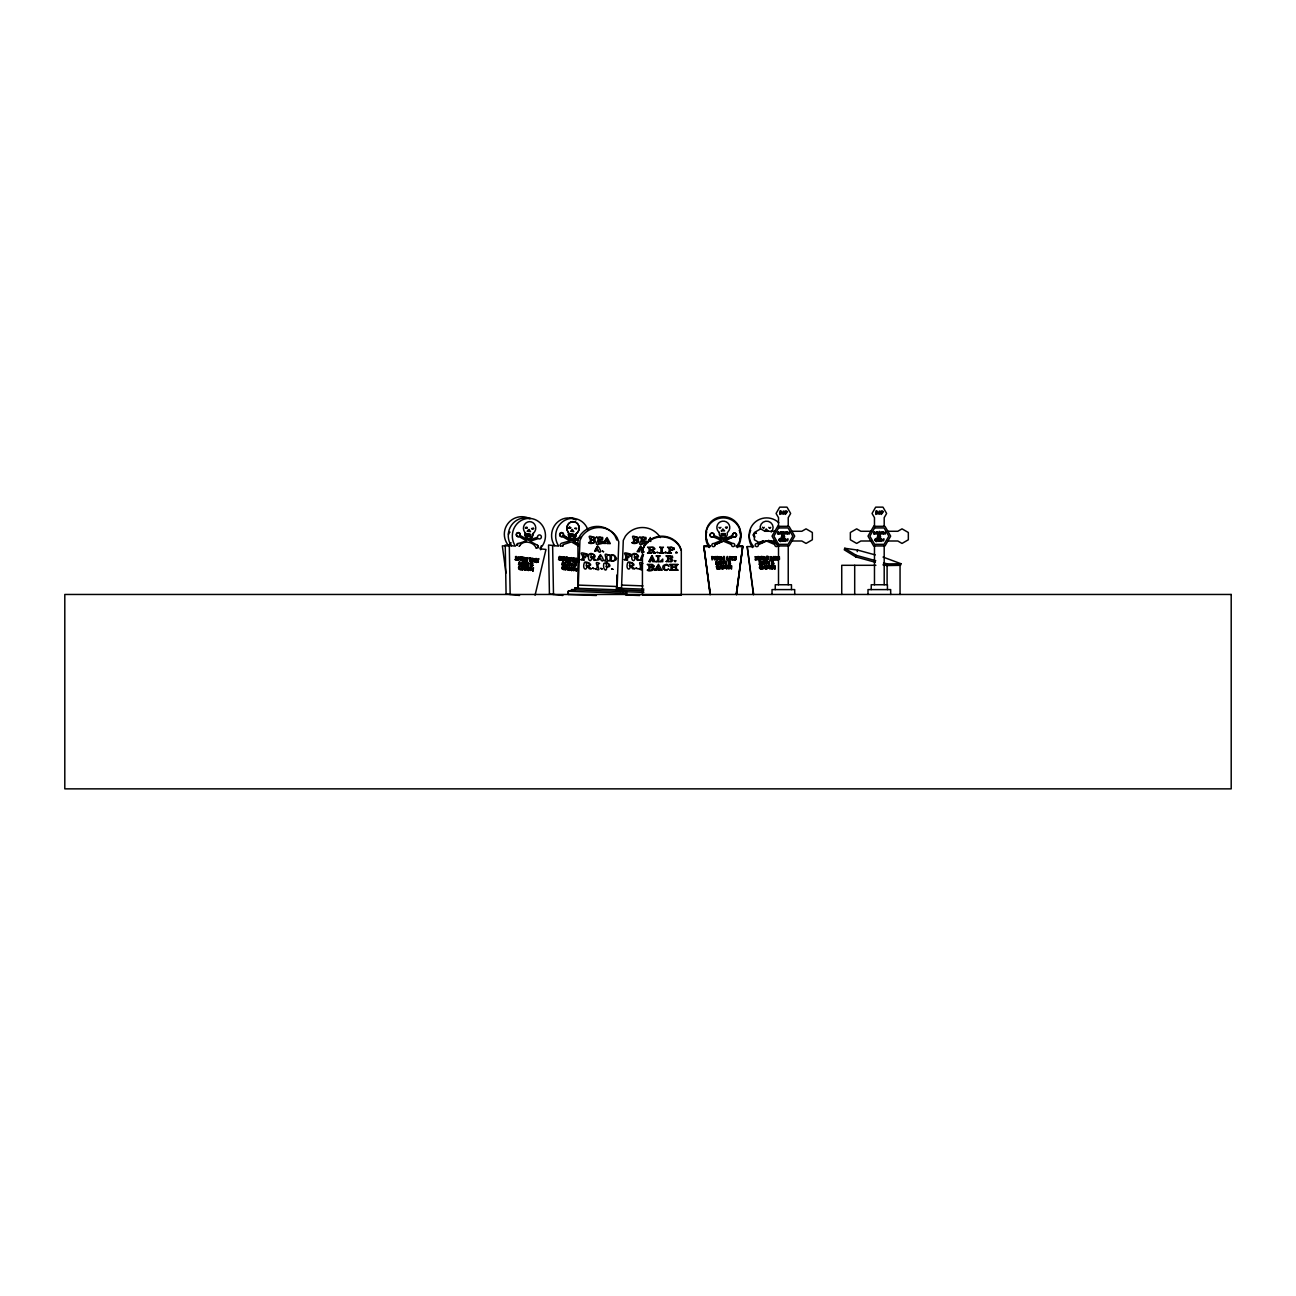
<?xml version="1.0" encoding="UTF-8"?>
<svg xmlns="http://www.w3.org/2000/svg" width="1296" height="1296" viewBox="0 0 1296 1296"><rect width="100%" height="100%" fill="white"/><g stroke="black" fill="none" stroke-linecap="round" stroke-linejoin="round"><path stroke-width="1.5" d="M524.896 563.242L523.066 565.04M568.231 563.242L568.004 564.311M714.582 559.24L714.55 556.762M719.539 558.171C719.734 562.853 719.685 557.005 721.305 556.81M728.595 562.804L728.077 564.424L730.215 564.23M730.296 558.009C732.062 555.79 728.109 557.021 730.118 556.632M757.917 559.24L757.885 556.762M762.874 558.171L763.117 559.872M771.93 562.804L771.428 564.327M773.631 558.009C774.441 553.975 771.152 558.949 773.307 559.872M715.117 557.329C716.137 559.58 714.258 560.876 714.582 559.175M729.875 561.703L729.113 561.265L729.097 563.08M758.452 557.329C759.488 559.597 757.561 560.909 757.917 559.175M727.072 558.139L727.315 559.872M770.407 558.139L769.873 559.888L771.979 560.423M712.152 558.333C711.342 562.658 714.047 557.264 712.703 556.762M755.487 558.333L755.762 559.872M764.64 556.81L763.328 556.616L763.911 559.888L762.356 559.726M780.37 512.455C782.703 508.534 779.042 518.384 779.852 512.568C779.56 506.509 785.327 517.736 780.37 512.746M876.339 512.455C878.672 508.534 875.027 518.384 875.837 512.568C875.545 506.509 881.296 517.736 876.339 512.746M716.72 562.691C718.486 560.569 714.663 560.52 716.202 562.48M718.357 565.834L719.215 566.757L719.086 565.801A4.277 4.212 0 0 0 717.709 565.639L716.429 566.303M728.806 559.159C727.121 560.536 727.396 553.003 727.072 558.203M760.055 562.691L760.655 561.136L759.812 561.152M761.206 565.85L762.55 566.757L762.421 565.801A4.277 4.212 0 0 0 761.044 565.704L759.861 567.162M772.141 559.159L770.942 559.726L770.942 556.762M573.739 570.58L574.096 567.535L573.059 567.599M537.759 560.714L537.062 559.273L538.569 559.467M728.692 567.34L728.725 565.85L731.495 569.155L731.624 566.109M772.027 567.34L771.557 565.785L770.569 567.535M782.752 539.833C785.23 537.532 780.435 539.249 782.476 541.274C784.339 541.858 783.448 539.298 782.752 540.011M785.003 539.833C787.255 538.067 783.481 538.342 784.21 541.21C786.98 542.117 785.57 539.282 785.003 540.011M878.72 539.833C881.215 537.532 876.42 539.249 878.445 541.274C880.34 541.841 879.417 539.298 878.72 540.011M880.988 539.833C883.224 538.067 879.449 538.342 880.195 541.21C882.965 542.117 881.555 539.282 880.988 540.011M538.488 561.071L536.576 562.448M718.195 557.021L717.158 556.762L718.016 558.592M724.577 557.021L723.541 556.762L724.399 558.657M733.39 557.021L732.353 556.762L732.904 558.025M760.46 558.122C763.587 559.078 758.452 557.377 761.53 557.021M767.734 558.592L766.876 556.762L767.912 557.021M775.656 558.122C778.815 558.835 773.599 557.523 776.725 557.021M726.052 563.485L726.116 561.8M769.387 563.485L769.451 561.8M532.202 565.477L531.247 565.396M574.889 564.489L575.618 565.704L574.582 565.396M759.974 567.664L761.497 568.847L762.34 567.47M596.371 595.496L568.231 594.459L568.345 591.219L626.632 593.357M571.585 591.332L571.649 589.712L623.457 591.624L623.392 593.244M574.889 589.842L574.938 588.222L643.837 590.782M578.178 588.335L579.944 540.432L582.017 536.252A21.06 21.06 0 0 1 617.026 537.548L618.791 541.858L617.042 589.761M618.224 589.842L618.273 588.222L643.901 589.162M620.217 591.494L620.282 589.874M621.513 588.335L623.279 540.432L625.352 536.252A21.06 21.06 0 0 1 660.361 537.548M634.408 542.781L634.603 537.176L637.114 537.565L636.984 539.509L634.522 539.768M717.547 568.895A4.18 4.115 0 0 0 718.729 568.895C717.644 566.336 720.949 567.616 718.729 568.96A4.18 4.115 0 0 1 717.547 568.976L716.899 568.717M726.052 563.42C726.602 567.356 722.617 558.608 723.427 562.918M766.762 562.918C765.92 558.592 769.905 567.356 769.387 563.42M772.286 568.328L772.222 566.093L774.83 569.155L774.959 566.109M521.235 563.404L521.672 564.57A1.62 1.539 -83.8 0 0 522.272 565.056L522.612 565.169M521.365 563.728L521.365 563.42A1.62 1.539 -83.8 0 1 521.737 562.48L523.778 562.221M728.692 567.275C727.25 569.219 730.102 569.479 728.951 568.264M772.027 567.275L772.157 568.928M776.596 559.661L774.603 559.888L775.105 556.762M715.117 557.393L715.635 556.616L714.096 556.778M728.644 560.423L726.781 559.694M758.452 557.393L758.97 556.616L757.431 556.778M664.362 566.465L664.573 569.236L666.193 570.434C670.21 567.956 669.076 569.349 665.512 570.127M518.659 558.122C519.826 555.709 517.282 556.6 518.027 559.354M518.141 559.37C517.023 560.65 519.518 560.293 518.789 558.139M562.124 558.139L562.415 560.115L561.557 560.002M538.439 559.451L538.877 558.625L538.034 558.997M563.355 569.317C565.623 569.56 562.772 567.097 565.429 568.247M523.195 566.644L524.07 568.264L523.892 566.644M561.929 568.571L563.209 569.479A4.18 3.969 -83.8 0 0 564.197 569.576C567.502 569.657 564.748 570.337 566.336 568.118L567.405 568.264L567.227 566.644M528.347 563.047L528.169 564.991A31.234 29.63 -83.8 0 1 526.905 563.031M533.029 568.183L532.85 570.143M533.353 568.798L532.899 571.099L533.353 567.664M525.949 563.954L526.484 565.461M530.712 569.997C530.566 562.221 527.423 575.975 527.877 567.178M569.349 564.862L569.414 562.658L569.219 565.331M532.462 561.557L533.401 561.67L532.867 560.909M520.004 564.667C520.101 562.82 519.485 559.402 519.323 562.788M530.323 558.074L531.263 558.171L530.744 561.2M563.339 564.667C563.08 560.569 562.772 560.682 561.946 564.7M562.982 564.635L563.177 561.719M516.748 559.775L516.326 558.252L518.157 558.187M560.083 559.775L559.629 558.414L561.492 558.187M559.759 558.43L559.532 559.645M532.575 563.047L531.506 562.95L531.23 565.834M574.695 565.412L574.841 562.95L575.91 563.047M520.295 557.134C519.372 559.516 522.693 562.901 520.717 557.167L520.101 556.972M526.079 559.062L526.63 557.685M526.241 557.636L525.868 560.698L524.896 560.763M530.21 565.866L530.534 562.837L531.911 562.853M534.389 559.969L534.632 558.689L534.389 561.055M563.517 558.414L563.63 557.134M569.965 557.685L569.284 560.147M569.074 557.669C571.86 562.901 564.635 558.155 568.361 560.779M577.514 558.576L577.028 561.703L578.551 561.865M671.62 560.439L670.615 558.77M520.409 560.115L520.717 557.167L521.867 557.847M565.072 558.317L563.744 560.115L563.436 556.972M569.754 560.763L570.013 559.273L570.71 561.33M578.81 561.719L578.923 558.835M578.194 561.686L578.324 560.261M726.116 561.865C726.408 560.05 724.901 561.686 725.857 563.695A31.234 30.764 0 0 1 724.318 561.913L723.751 561.136C720.932 561.022 724.513 567.616 723.427 562.853M769.451 561.865C769.743 560.05 768.236 561.686 769.192 563.695A31.234 30.764 0 0 1 767.653 561.913L767.086 561.2C764.3 560.925 767.929 567.616 766.762 562.853M529.934 559.305L529.578 557.977L530.453 558.09M529.578 557.977L529.724 561.119L530.032 559.597M531.814 561.411L532.591 558.479M573.399 559.321L572.913 558.074M575.748 561.411L575.489 558.365L576.428 558.382M523.6 560.617C521.478 559.58 525.949 555.709 524.491 558.787M523.438 558.787L523.147 560.39M566.935 560.617L566.806 557.458L567.502 558.706M566.725 559.192L566.482 560.39M526.208 562.675L525.269 565.315M530.777 569.106L530.89 567.81M536.171 561.233L535.086 561.848M573.901 570.467L574.096 567.794L573.853 570.596M716.526 567.162L717.32 565.882M720.317 558.252L720.9 556.956M763.652 558.187L764.235 556.956M734.816 556.713L734.702 558.041M778.151 556.713L778.037 558.041M528.169 564.991L528.298 563.728M572.184 562.691L571.633 565.007L571.633 563.728M576.752 568.328L576.234 571.099L576.688 568.798M718.065 559.661C716.899 562.059 715.424 554.461 718.146 556.891M722.277 562.577L721.937 563.711M724.594 559.84C720.317 560.763 724.513 554.542 724.124 556.794M731.284 556.778L733.39 556.94M759.829 556.697L761.53 556.94M765.612 562.577L765.272 563.711M767.912 557.264C765.288 553.1 767.524 563.209 763.393 558.414M774.619 556.778L776.725 556.94M561.994 559.321L562.091 558.463M522.904 557.96L522.126 560.455L522.985 560.52M566.239 557.96L565.461 560.455L566.174 559.726M561.573 557.361L560.974 559.872M561.638 557.993L561.168 556.81M735.01 557.523L736.225 558.754L735.561 559.872M530.437 560.569L530.404 559.58M533.207 558.965L532.818 561.443M576.299 558.365L576.607 561.654M576.315 560.925L576.412 560.002M729.356 562.594L729.745 561.427M773.809 563.096L772.432 562.691L773.08 561.427M730.588 563.922L730.215 562.804M773.923 563.922L773.048 562.626M517.347 558.122L516.278 556.551M516.472 558.009L516.65 556.745M519.194 562.772L518.481 564.683L519.356 564.764M520.052 558.398L519.939 559.483M520.02 569.317L522.094 568.247M521.608 568.863L523.017 569.803L520.862 569.576A4.18 3.969 -83.8 0 1 519.745 569.462L519.437 569.365M522.839 558.56L522.742 560.358M527.035 535.912L527.213 534.308M526.905 535.896L527.083 534.292M527.585 535.977L527.764 534.357M527.747 536.188L527.974 534.179M528.379 536.058L528.007 534.389M528.687 536.301L528.898 534.276M528.898 536.107L529.076 534.503M529.319 536.155L528.946 534.487M529.627 534.568L528.768 536.107M529.61 536.398L529.837 534.389M528.071 557.572L527.553 558.009M527.78 558.463C524.54 557.086 529.416 562.804 526.775 560.941M530.42 534.649L529.708 536.204M531.425 564.716L531.619 562.966M532.494 559.629L532.413 561.411M535.588 558.835L534.859 561.686L535.734 561.686M559.208 557.831C559.613 562.351 558.284 555.255 559.726 556.567M562.529 562.772L562.448 564.586M563.387 558.398C562.124 561.784 567.486 559.597 563.744 560.115M564.57 558.527L564.602 557.28M566.271 558.851L565.947 557.329M570.969 534.341L570.24 535.896M571.082 536.188L571.309 534.179M571.471 534.406L571.844 536.074M571.714 536.058L572.022 534.454M572.022 536.301L572.233 534.276M569.997 559.37L570.888 558.009M572.654 536.155L572.962 534.568M572.945 536.398L573.172 534.389M573.334 534.6L573.156 536.22L573.885 534.665M571.034 558.122L570.483 557.734M573.577 536.269L573.755 534.649M572.719 561.136L573.496 558.203M735.496 558.56L735.82 559.451M653.411 549.099L653.346 548.062M561.573 558.625L561.411 559.84M574.306 564.457L573.642 565.963M577.595 561.038L577.967 558.689M561.994 558.122L562.723 556.972L561.168 556.697M574.825 564.068L574.954 562.966M674.163 549.488L674.26 548.257M519.113 564.586L519.291 563.047M573.253 559.58L573.188 561.119M515.192 559.597L515.938 558.268M566.773 558.787L566.935 557.458M521.802 566.627L519.048 567.275M528.298 565.007A31.234 29.63 -83.8 0 1 527.035 563.047L525.463 562.189L525.512 565.283M568.814 562.286L568.847 565.283M573.772 568.96L574.096 567.535M540.707 549.747L541.226 545.859M710.062 594.718L703.858 546.588L710.338 546.588A17.464 17.188 0 0 1 711.164 522.709A17.464 17.188 0 0 1 735.431 522.709A17.464 17.188 0 0 1 736.258 546.588L742.738 546.588L736.258 594.459L742.738 545.859L736.258 545.859M736.533 594.718L742.738 546.588M571.99 563.647L571.536 565.947L571.844 564.829M728.741 560.455L728.708 559.499M772.076 560.455L772.043 559.499M521.656 558.317L520.668 558.625M527.342 559.759C525.674 558.868 528.476 558.738 527.423 559.807M535.847 559.856L535.556 560.083M570.677 559.759L569.884 559.256M647.498 570.159C649.507 569.754 649.507 564.926 647.498 564.554M559.71 557.782L560.439 556.632L559.613 556.551M718.227 557.782L717.709 558.025M724.399 558.592L724.091 558.025M767.815 558.689L767.945 557.782L766.843 558.122M654.01 566.109L652.617 564.505L647.32 564.408M528.736 563.177L528.201 565.947L528.509 564.829M720.171 568.928L720.819 565.672L722.212 565.672M724.707 560.212L723.508 557.96M727.121 567.097C727.202 569.657 725.112 563.225 725.323 566.514M731.77 556.762L731.268 559.888L733.261 559.661M759.44 556.697L759.407 559.823L761.4 559.661M763.992 567.227C761.675 572.508 766.535 563.485 764.154 565.672M767.783 559.661L765.806 559.726M771.557 565.85C773.777 565.834 769.322 564.764 770.456 567.162M574.128 565.866L573.869 562.837L575.246 562.853M520.538 565.461L519.226 564.748M525.609 564.781L526.079 562.399M529.967 561.281C531.344 563.468 532.607 559.645 530.615 561.184M530.566 568.976L530.323 570.434M563.873 565.461L562.561 564.748M569.074 564.781L569.219 563.841M573.302 561.281C574.776 563.387 575.894 559.645 573.95 561.184M528.541 563.647L528.671 562.885M533.223 568.782L533.531 567.826M729.34 564.197L729.859 563.015M664.362 566.498C666.484 560.261 672.057 570.272 666.97 564.651M521.672 566.611L521.559 566.433A4.277 4.05 -83.8 0 0 520.263 566.19M565.007 566.611L565.04 567.421L563.971 566.384M532.802 563.355L532.381 564.116M715.927 564.23L717.887 564.975L718.13 563.485M730.296 557.944C730.685 562.14 729.178 558.722 729.275 556.697M731.673 565.898L730.766 565.672L731.317 566.303M775.008 565.898L774.101 565.672L774.668 566.968M658.157 552.744L656.878 552.226L658.157 552.728M666.241 552.744L665.593 551.756L664.961 552.744M677.047 552.744L676.382 551.756L675.767 552.744M727.574 565.688C731.576 566.093 725.468 564.619 727.121 567.162M524.281 564.116L524.297 563.161M521.737 557.831L522.061 556.907L521.138 557.086M536.074 559.402L536.382 558.463L535.459 558.641M735.788 556.583L734.864 557.426M779.123 556.583L778.199 557.426M530.194 570.418L530.761 567.535M532.154 563.841L531.797 562.966M575.489 563.841L575.132 562.966M532.834 565.38L531.247 566.077M536.9 561.654L538.148 561.735L537.824 560.86M735.853 559.013L734.265 560.326A9.428 9.283 0 0 0 734.362 558.868M778.831 558.56L778.54 559.791L777.697 558.803A9.428 9.283 0 0 1 777.6 560.261L779.56 559.111M736.031 556.713L736.112 557.572L735.593 556.745M779.366 556.713L779.447 557.572L778.928 556.745M653.233 561.427L651.596 557.037L650.446 559.694L652.795 559.694M659 570.159L657.866 565.672L656.456 569.738M517.088 544.271L516.991 545.098M536.414 548.37L538.537 547.447L537.532 545.341M538.537 547.447L537.889 545.535M560.423 544.271L560.65 545.875M776.612 558.041L776.547 558.592M520.83 564.667L520.619 564.926M535.07 595.204L545.972 549.455L539.865 548.791A17.464 16.573 -83.8 0 0 541.696 524.605A17.464 16.573 -83.8 0 0 518.805 522.11A17.464 16.573 -83.8 0 0 515.403 546.134L505.229 545.033L506.088 594.022L519.566 595.48M564.165 564.667L563.954 564.926M721.84 568.96L723.379 568.96L721.84 565.834M724.464 565.672C722.601 563.841 723.929 570.645 725.063 567.68M755.762 556.697L754.985 556.778M760.234 568.717L760.882 568.976A4.18 4.115 0 0 0 762.064 568.96L763.069 567.454L761.578 567.454M765.952 568.928L765.142 567.259M767.767 565.834L766.373 565.672M570.758 559.807L570.451 559.159M648.081 542.473L648.389 541.582M521.446 560.698L521.834 559.678M521.883 569.576L520.992 569.592A4.18 3.969 -83.8 0 1 519.874 569.479M528.379 567.227L528.541 569.689L529.108 568.636M527.747 567.178L528.671 569.689M535.783 562.253L536.042 561.217M565.186 569.673L565.396 568.345M567.81 566.789L567.097 566.627M570.791 561.346L571.18 560.326M571.714 567.227L572.022 569.705L571.342 567.356M875.237 554.915L857.66 550.087L844.717 548.273L844.295 549.828L855.797 556.907L875.335 562.27M855.797 556.907L856.235 555.352L844.717 548.273M857.223 551.642L857.66 550.087M887.047 565.493L887.468 563.938L900.963 563.728L900.526 565.283L887.047 565.493L883.143 564.424M721.613 563.485L720.819 561.379M764.948 563.485L764.154 561.379M530.096 561.298L529.853 561.119M671.62 560.407L670.648 561.427M518.481 567.518L519.404 566.449M518.675 567.324L518.708 568.588M562.01 567.324L562.448 569.09M572.476 567.292L572.314 568.62M520.7 564.246L519.874 564.651M531.457 561.055L530.923 561.168M564.035 564.246L563.209 564.651M563.598 566.19A4.277 4.05 -83.8 0 1 564.894 566.433L565.153 566.028M770.456 567.097L770.116 568.247L768.998 565.801M762.307 562.351L764.154 561.46M536.722 560.99L536.722 560.99A9.428 8.942 -83.8 0 1 536.479 562.464L536.852 561.994M725.063 567.745L725.582 566.384L726.683 569.171L727.234 567.454M768.398 567.745L768.917 566.384L770.018 569.171L770.958 566.384M525.528 560.714L526.905 560.957M535.216 561.865L534.308 561.605M568.863 560.714L570.24 560.957M574.079 561.2L574.598 558.171L573.658 558.074M727.234 567.535L728.725 565.915M721.321 565.898L720.835 567.308L721.807 567.324L721.192 565.834M764.17 567.308L764.656 565.898L765.142 567.324L764.105 567.518L765.175 567.389M529.384 567.907L528.557 569.689M572.719 567.907L571.892 569.689M725.323 566.449L724.675 568.215L724.01 565.834M768.658 566.449L767.993 568.215L767.345 565.834M524.054 564.57L523.876 562.383M567.389 564.57L567.389 562.61M515.16 559.694L516.764 559.872M524.313 558.495L523.6 557.458M522.758 568.863L523.584 568.361M566.093 568.863L566.919 568.361M720.657 567.227L719.636 568.96M674.309 549.148L670.064 550.411M767.605 568.507L768.398 567.68M719.393 532.802L718.713 531.959A6.48 6.383 0 0 1 718.713 523.001A6.48 6.383 0 0 1 727.882 523.001A6.48 6.383 0 0 1 727.882 532.04L727.218 532.867A4.05 3.985 0 0 1 723.298 537.889A4.05 3.985 0 0 1 719.393 532.867L718.713 532.04M570.596 567.097C569.738 568.15 572.654 573.577 570.937 567.761M575.618 563.857L574.679 564.311L575.667 565.267M571.682 570.613L573.01 567.972M571.811 570.613L572.508 569.025M648.956 561.427L652.05 555.66L654.577 560.828M650.171 559.921L652.05 555.692M538.196 561.638L536.803 561.443M729.648 562.464C732.321 561.589 726.068 559.678 728.595 562.869M642.427 549.828L644.339 545.584A21.06 21.06 0 0 1 679.379 545.519L681.307 549.828L681.307 595.139L642.427 595.139L642.427 549.763L644.339 545.519M642.427 550.492L644.339 546.264A21.06 21.028 0 0 1 679.379 546.264L681.307 550.492M529.173 569.025L529.951 567.437M654.01 566.077L652.244 567.227L653.249 567.518M522.256 569.56L523.778 566.838M567.113 566.838L566.368 568.134L566.53 566.644M641.731 558.641C641.552 563.566 638.62 558.074 643.561 554.542M526.046 566.87C523.778 572.816 529.918 568.458 525.933 566.854M523.535 566.741L522.418 569.009M523.163 568.15L523.649 566.757M595.739 549.731L596.986 547.155C597.343 554.38 604.228 553.862 597.634 545.794C593.244 553.262 593.892 551.707 598.153 549.974M605.135 541.436L606.382 538.844L608.018 543.008L606.917 543.51L610.335 543.623L607.03 537.5L603.158 543.364L605.556 543.461L605.054 541.582L607.549 541.679M598.477 558.479L599.724 555.903C600.129 563.128 606.933 562.594 600.372 554.542C596.03 561.8 596.614 560.52 600.89 558.722M639.074 549.731L640.321 547.155C644.177 550.557 638.264 553.149 644.274 551.934M648.47 541.436L649.717 538.844L650.803 541.517M641.812 558.479L643.059 555.903M565.753 569.009L566.984 566.757L567.583 569.057M526.97 569.009L527.602 567.761M571.066 567.778L569.608 570.386L570.434 569.025M777.859 557.15L778.928 556.81M672.721 549.698L672.381 547.544L667.553 547.333M649.814 567.324L652.277 566.789L652.325 564.862M671.215 557.993L670.064 555.935M517.898 543.364L517.104 545.503M525.577 532.899L525.334 533.126A4.05 3.839 -83.8 0 0 528.46 538.601A4.05 3.839 -83.8 0 0 532.834 533.936L532.705 533.936A4.05 3.839 -83.8 0 1 528.46 538.601A4.05 3.839 -83.8 0 1 525.447 533.142L524.783 532.219A6.48 6.156 -83.8 0 1 525.771 523.098A6.48 6.156 -83.8 0 1 534.422 524.038A6.48 6.156 -83.8 0 1 533.434 533.158M519.631 545.778C523.422 539.541 533.968 541.858 536.188 548.176M519.939 545.422L518.999 546.313M563.274 545.422L562.334 546.313M574.938 566.125L576.137 565.558L575.975 563.242M652.763 569.333L651.143 570.175M719.069 562.075L721.062 561.605M762.404 562.075L764.446 561.233M727.396 527.342L726.651 528.282M647.725 542.441L650.365 537.5M674.438 570.159C676.447 569.77 676.447 564.926 674.438 564.57M721.499 557.782L721.03 556.664M764.834 557.782L764.64 556.745M524.313 564.359L522.482 564.845M519.404 566.822L519.161 568.134M562.739 566.822L562.496 568.134M772.108 564.408L773.194 563.015M674.665 560.601L675.151 561.8L675.799 560.812M524.475 564.619L524.702 562.626M521.948 562.658L523.471 561.897M522.223 562.448L521.834 562.934A1.717 1.636 -83.8 0 0 522.061 564.424L522.612 564.862M565.558 562.448L565.169 562.934A1.717 1.636 -83.8 0 0 565.396 564.424L567.518 564.586M527.229 528.071L525.463 528.055M533.353 528.363L532.559 529.157M570.532 528.25L568.798 528.055M666.241 552.728L664.961 552.712M677.047 552.728L675.767 552.712M660.247 561.541L662.758 559.062L662.758 561.686L656.181 561.686M663.52 565.461L662.985 566.384A2.754 2.754 0 0 0 663.277 568.895L665.318 570.337M568.037 558.592L567.956 557.572M568.328 558.382L568.377 560.374M532.834 565.202L532.008 563.08M532.721 565.72L531.603 566.125M567.778 558.511L567.162 559.094M716.429 566.222L716.899 568.798M759.764 566.222L759.375 567.842L760.541 568.912M720.916 527.342L719.928 528.298L718.956 527.342M726.181 528.282L725.436 527.342M763.506 528.201L762.453 527.197M769.516 528.282L768.771 527.342M721.386 530.906L722.876 528.946L724.626 530.906L721.386 530.842M764.721 530.906L766.211 528.946L767.961 530.906L764.721 530.842M653.864 551.723L651.564 550.168L654.691 549.261M671.215 557.977L668.59 558.689M718.956 561.605L718.729 561.929A1.62 1.604 0 0 0 718.389 562.853M761.724 562.853A1.62 1.604 0 0 1 762.032 561.913L762.291 561.605M721.937 563.647L719.555 564.311A1.62 1.604 0 0 1 718.859 563.971L718.421 562.804M761.983 563.647L762.194 563.971A1.62 1.604 0 0 0 762.89 564.376L765.272 563.647M517.153 543.883L526.532 540.886L518.967 536.479A2.025 1.928 -83.8 0 1 516.31 534.956A2.025 1.928 -83.8 0 1 518.432 532.624A2.025 1.928 -83.8 0 1 520.004 535.345L528.412 540.27L537.565 537.257A2.025 1.928 -83.8 0 1 539.687 534.924A2.025 1.928 -83.8 0 1 541.258 537.662A2.025 1.928 -83.8 0 1 538.326 538.585L529.999 541.258L537.662 545.357M562.675 546.086L563.258 545M531.587 528.541L533.482 528.379M568.928 528.071L569.414 527.213L570.823 527.893M576.445 529.043L574.695 528.314L576.688 528.217M528.93 529.513L527.31 531.263L530.501 531.619L529.043 529.529L527.44 531.279M719.199 561.848L721.111 561.233M562.61 566.822L563.582 566.352M663.52 565.493L666.97 564.667M567.373 565.056L565.493 565.04A1.62 1.539 -83.8 0 1 565.007 564.57L564.57 563.404A1.62 1.539 -83.8 0 1 564.943 562.464L565.736 562.286M567.94 564.619L566.401 565.04M721.354 563.841L719.393 563.711A1.717 1.701 0 0 1 718.972 562.318A1.717 1.701 0 0 0 719.393 563.711M538.375 561.865L537.322 562.156M759.764 566.303L761.044 565.639M671.182 561.638L672.997 560.601L671.02 558.592L672.673 557.685L672.413 556.357M718.956 561.67L719.993 561.2M562.318 566.66L564.311 566.465M674.665 560.617L675.799 560.828M524.297 558.722L523.665 558.949M721.289 557.944L722.309 559.985L720.058 558.414M764.624 557.944L765.45 560.018M672.543 549.877L670.064 550.265M532.64 533.66L533.563 533.174M575.975 533.66L576.898 533.174A6.48 6.156 -83.8 0 0 577.886 524.054A6.48 6.156 -83.8 0 0 569.236 523.114A6.48 6.156 -83.8 0 0 568.247 532.235L568.782 533.142A4.05 3.839 -83.8 0 0 571.925 538.618A4.05 3.839 -83.8 0 0 576.169 533.936L576.104 533.677M525.366 560.893L524.621 558.803M663.455 547.155L662.224 548.402L662.288 552.307L663.455 553.068L659.745 553.068L663.455 552.89M764.51 564.003L762.728 563.711A1.717 1.701 0 0 1 762.307 562.318A1.717 1.701 0 0 0 762.728 563.711M734.459 558.9L735.674 559.564M773.048 562.675L773.275 561.184M653.038 549.682L650.041 550.006M717.093 566.077L718.357 565.898M761.011 564.116C762.923 563.485 759.326 566.028 759.262 564.23M519.275 566.433L520.247 566.352M732.548 535.54L723.298 539.525L714.047 535.54A2.025 1.993 0 0 0 712.103 533.11A2.025 1.993 0 0 0 710.143 535.621A2.025 1.993 0 0 0 713.108 536.819L721.402 540.335L713.869 543.526A1.62 1.588 0 0 0 711.828 544.936A1.62 1.588 0 0 0 713.594 546.653A1.62 1.588 0 0 0 715.019 544.66L723.298 541.145L731.576 544.579A1.62 1.588 0 0 0 733.001 546.588A1.62 1.588 0 0 0 734.767 544.855A1.62 1.588 0 0 0 732.726 543.461L725.193 540.27L733.487 536.819A2.025 1.993 0 0 0 736.452 535.54A2.025 1.993 0 0 0 734.492 533.029A2.025 1.993 0 0 0 732.548 535.54L732.548 535.621A2.025 1.993 0 0 1 734.492 533.11A2.025 1.993 0 0 1 736.452 535.621A2.025 1.993 0 0 1 733.487 536.819L725.193 540.27M723.298 541.145L715.019 544.66M757.204 543.526L763.231 540.902L757.204 543.526A1.62 1.588 0 0 0 755.163 544.936A1.62 1.588 0 0 0 756.929 546.653A1.62 1.588 0 0 0 758.354 544.66L766.633 541.08L774.911 544.579A1.62 1.588 0 0 0 776.336 546.588A1.62 1.588 0 0 0 778.102 544.855A1.62 1.588 0 0 0 776.061 543.461L768.528 540.335M772.432 562.999L773.55 564.23M718.745 568.652L716.639 567.664M761.935 568.782L762.08 568.733A4.18 4.115 0 0 1 760.882 568.895M565.51 562.059L567.34 562.399M718.276 559.58L717.806 559.629M776.79 559.58L776.336 559.629M575.278 565.915L574.177 566.012M524.038 565.056L522.482 565.153M561.103 543.364L569.867 540.886L562.302 536.479A2.025 1.928 -83.8 0 1 559.645 534.956A2.025 1.928 -83.8 0 1 561.767 532.624A2.025 1.928 -83.8 0 1 563.339 535.345L571.617 540.254L580.77 537.241M563.242 544.579L571.439 541.89L579.004 546.296M578.389 544.255L573.334 541.258L578.372 539.654M717.676 564.035L716.737 563.598M761.011 564.035L760.46 564.165M763.506 528.282L764.251 527.342M769.986 528.282L770.731 527.342M519.599 566.303L520.393 566.206A4.277 4.05 -83.8 0 1 521.689 566.449L521.689 566.449M562.934 566.303L563.728 566.206A4.277 4.05 -83.8 0 1 565.024 566.449L565.024 566.449M648.956 561.411C651.856 563.728 648.567 558.608 652.876 559.84M654.804 570.127L658.465 564.295L661.819 570.159M733.001 559.629L733.261 559.58M761.4 559.58L760.493 559.742L760.46 557.96M767.977 559.58L766.876 559.742L766.843 557.96M652.585 550.136L653.459 549.99M759.262 564.311L759.537 562.399M525.949 527.197L527.083 527.407M569.284 527.197L570.58 527.553M667.748 552.906C669.757 552.485 669.757 547.69 667.748 547.317M656.392 561.541C658.4 561.119 658.417 556.324 656.392 555.935M756.491 556.697L756.508 559.888L754.985 559.726M647.725 552.89C649.733 552.501 649.75 547.673 647.725 547.317M659.907 552.89L660.911 552.274L660.992 548.257M666.274 561.524C668.266 561.119 668.282 556.292 666.274 555.935M673.402 564.57C671.409 564.975 671.393 569.786 673.402 570.159M677.824 564.57C675.815 564.975 675.815 569.786 677.824 570.159M670.032 570.159L671.036 569.543L670.988 565.056M662.823 547.398L659.745 547.155M659.777 555.935L658.773 556.551L658.708 561.541M575.489 566.125L574.582 566.077M773.08 559.726L774.166 559.888L773.631 557.944M760.088 561.379L759.002 561.136L759.537 562.48M778.054 532.85C779.171 529.27 775.705 536.269 779.252 533.531C778.086 529.205 778.977 536.107 778.054 532.948M874.039 532.85C874.622 529.189 872.386 536.722 875.173 533.272C874.022 529.286 874.962 536.155 874.039 532.948M783.626 537.662L783.659 535.637L782.735 537.759L781.925 535.637C781.002 541.971 781.553 531.166 782.865 537.111C782.978 532.316 786.299 538.229 783.61 537.743M879.595 537.662L879.628 535.637L878.72 537.759L877.91 535.637C876.971 541.971 877.538 531.166 878.85 537.111C878.947 532.316 882.268 538.229 879.595 537.743M635.737 542.83L637.438 540.918L634.505 539.93M726.197 527.018L727.234 527.278M607.192 566.644C610.173 566.887 608.812 562.351 606.123 563.663C608.569 573.512 602.267 570.791 603.806 563.582C607.808 560.326 614.061 568.296 606.01 566.611M524.54 569.948L525.382 570.062L523.762 566.627M567.486 566.806L568.717 570.062L567.875 569.948M525.641 565.299L526.484 565.558M671.182 561.622L666.095 561.508M714.582 558.252L712.67 558.041M756.005 558.365L757.917 558.187L756.005 558.041M569.997 569.446L569.268 566.854M760.914 556.616L761.724 556.357M524.248 569.057L524.653 569.965M567.292 568.393L567.988 569.965M722.326 568.798L720.77 567.454M592.402 557.215C595.755 557.329 593.519 552.89 590.83 554.461C593.746 563.274 586.359 562.14 588.983 554.461C591.608 550.751 600.356 558.965 590.733 557.15M635.737 557.215C639.09 557.329 636.854 552.89 634.165 554.461C637.081 563.274 629.694 562.14 632.318 554.461C634.943 550.751 643.691 558.965 634.068 557.15M771.412 561.233L773.275 561.249M712.427 556.632L711.617 556.616L713.156 556.778M758.97 556.681L757.415 556.616M770.666 556.632L771.493 556.778M721.078 557.231L719.005 556.616L719.539 558.236M763.684 556.826L762.34 556.616L762.874 558.236M766.6 556.632L768.107 556.357M776.11 556.616L774.603 556.616M774.83 531.279L764.899 531.279L760.687 528.849L754.369 532.494L754.369 539.784L760.687 543.429L764.899 540.999L774.83 540.999M791.905 531.279L801.835 531.279L806.047 528.849L812.349 532.494L812.349 539.784L806.047 543.429L801.835 540.999L791.905 540.999M870.815 531.279L860.868 531.279L856.656 528.849L850.354 532.494L850.354 539.784L856.656 543.429L860.868 540.999L870.815 540.999M887.873 531.279L897.82 531.279L902.016 528.849L908.334 532.494L908.334 539.784L902.016 543.429L897.82 540.999L887.873 540.999M710.338 545.859L703.858 545.859L710.338 594.459L703.858 546.588M753.397 594.718L747.193 546.588L753.673 546.588A17.464 17.188 0 0 1 754.499 522.709A17.464 17.188 0 0 1 778.766 522.709M650.041 550.184L651.37 550.152L653.411 553.068L655.614 552.874L653.411 553.036M667.537 553.036L671.441 553.068L667.537 552.89M656.181 555.968L660.215 555.968M666.095 555.952L672.122 556.162M875.902 565.299L841.736 565.299L841.736 594.459M883.289 565.299L900.056 565.299L900.056 594.459M672.332 567.211L675.508 567.243M672.332 567.389L675.508 567.405M656.699 568.296L659.048 568.312L656.635 568.474M654.804 570.321L657.202 570.127M578.664 587.979L574.711 587.979L574.711 589.599M616.135 587.979L620.071 587.979L620.071 589.599M575.456 589.599L571.471 589.599L571.471 591.219M615.341 589.599L623.311 589.599L623.311 591.219M572.249 591.219L568.231 591.219L568.231 594.459M619.326 591.219L626.551 591.219L626.551 594.459M770.65 559.872L771.995 559.904M766.714 568.96L765.175 568.96M772.286 568.264L772.837 568.96L771.541 568.96M671.069 547.155L674.26 548.273M642.071 540.27C645.359 536.738 645.1 544.093 642.071 540.416M591.187 539.768L593.649 539.509L593.779 537.565L591.268 537.176L591.073 542.781C594.945 544.336 594.88 538.731 591.17 539.93M598.736 540.27C602.024 536.738 601.765 544.093 598.736 540.416M641.488 549.974L638.993 549.893L639.495 551.756L637.097 551.675L640.807 545.794L643.399 551.432M626.81 556.745C629.807 553.603 629.775 560.066 626.81 556.907M583.475 556.745C586.472 553.603 586.44 560.066 583.475 556.907M629.338 565.623C633.42 567.454 633.841 561.427 629.435 562.934C632.383 571.682 624.931 570.596 627.604 562.934C627.799 559.759 639.43 565.736 630.86 565.85L634.797 568.879L632.594 568.798L630.666 565.834M586.003 565.785C590.085 567.324 590.522 561.492 586.1 562.934C589.048 571.682 581.596 570.596 584.269 562.934C584.464 559.759 596.095 565.736 587.525 565.85L591.462 568.879L589.259 568.798L587.331 565.834M621.643 585.095L643.01 585.889M578.308 585.095L617.155 586.521M624.883 591.705L643.837 592.402M625.628 594.977L639.706 595.496M654.853 548.694L653.605 547.285L647.563 547.333M670.113 558.706L670.615 558.803M650.673 567.308L652.876 568.733M559.775 558.268L561.589 558.365L560.552 558.106M520.538 560.131L521.462 560.066M729.389 561.2L730.247 561.411M564.473 557.086L565.202 557.847M568.798 562.189L570.37 563.047M572.897 567.259L575.068 568.183A31.234 29.63 -83.8 0 0 576.315 570.159M529.562 567.259L531.733 568.183A31.234 29.63 -83.8 0 0 532.98 570.159M560.812 559.937L561.686 560.018M565.461 560.455L566.32 560.52M572.557 561.217L573.431 561.298M518.351 560.018L517.477 559.937M561.816 564.683L562.691 564.764M558.495 559.694L560.099 559.872M517.217 558.106L518.27 558.203L516.44 558.268L516.197 559.645M771.428 561.33L771.93 562.869M655.452 552.89L653.864 551.707M565.817 557.215L567.535 557.426M522.482 557.215L524.507 557.491M570.046 518.044L574.112 518.481M526.711 518.044L530.777 518.481M533.596 528.557L531.587 528.719M563.339 535.345L571.747 540.27M562.302 536.479L562.432 536.495A2.025 1.928 -83.8 0 1 559.775 534.973A2.025 1.928 -83.8 0 1 561.881 532.64A2.025 1.928 -83.8 0 1 563.452 535.361M520.004 535.345L520.117 535.361A2.025 1.928 -83.8 0 0 518.546 532.64A2.025 1.928 -83.8 0 0 516.44 534.973A2.025 1.928 -83.8 0 0 519.097 536.495L519.097 536.495M573.334 541.258L578.518 544.271M571.406 557.572L571.212 558.511M560.439 556.632L559.678 558.009L560.682 558.122M572.913 557.977L573.788 558.09M565.169 559.678L564.91 560.714M524.232 558.932L525.042 560.374M523.406 559.078L524.848 560.569M515.776 559.597L515.516 556.551L516.391 556.567M525.042 560.893L524.281 559.953M569.106 567.68L569.608 570.386L569.381 566.87M569.527 567.032L569.819 568.247M574.614 567.405L574.938 568.183A31.234 29.63 -83.8 0 0 576.185 570.143M566.287 568.345L565.979 569.608M526.192 567.032L526.484 568.247M521.413 568.183L521.154 568.296M522.952 568.345L522.644 569.608M562.901 595.48L549.423 594.022L548.564 545.033L558.738 546.134A17.464 16.573 -83.8 0 1 564.829 520.312A17.464 16.573 -83.8 0 1 588.044 530.42M651.742 547.317L653.038 547.673M651.289 564.554L652.325 564.878M659.907 547.317L660.992 548.273M670.032 564.57L670.988 565.072M769.889 556.697L770.407 558.203M564.748 568.183L564.052 568.199M523.033 568.134L524.07 568.264M711.65 556.697L712.152 558.414M533.093 558.382L532.267 558.365M575.797 561.557L576.736 561.67M566.19 560.504L567.065 560.617M522.855 560.504L523.73 560.617M651.11 552.89L650.106 552.274L650.041 547.317M671.134 552.906L670.129 552.274L670.064 547.317M530.842 566.012L532.202 565.25M766.292 568.798L765.547 565.672M566.676 561.881L567.956 562.399M523.341 561.881L524.621 562.399M566.806 557.458L567.729 558.09M720.787 561.103L722.277 562.642M723.654 566.514L723.038 565.672M761.481 556.972L760.493 556.762M567.405 557.41L568.28 558.139M563.809 569.414L562.82 568.96M883.046 557.069L900.963 563.728M856.235 555.352L875.756 560.714M883.564 562.869L887.468 563.938M652.244 567.227C657.979 568.944 649.166 572.476 647.32 570.127M525.301 566.87L526.273 569.77M565.947 565.169L565.607 565.056A1.62 1.539 -83.8 0 1 564.878 564.554M764.446 561.168L765.612 562.642M729.34 564.278L729.097 562.999M761.351 558.592L761.562 557.782M520.15 569.333L518.983 567.826M519.566 569.381L518.594 568.571M778.345 557.523L779.56 558.754M635.575 557.393L639.527 560.245L637.308 560.326L635.38 557.361M592.24 557.393L596.192 560.245L593.973 560.326L592.045 557.361M565.947 564.862L565.526 564.44A1.717 1.636 -83.8 0 1 565.218 563.582M567 562.221L567.81 563.501M779.009 558.787L778.037 557.96M527.245 527.553L525.463 527.877M560.941 546.167L560.196 545.098M768.577 563.695L769.338 564.554M720.495 558.382L721.208 559.175M773.323 567.389L774.83 569.155M522.385 564.667L522.191 564.44A1.717 1.636 -83.8 0 1 521.964 562.918M772.578 565.655L773.145 566.449A31.234 30.764 0 0 0 774.684 568.231L774.684 568.231A31.234 30.764 0 0 1 773.145 566.384M767.086 561.2L767.653 561.848A31.234 30.764 0 0 0 769.192 563.63L769.192 563.695M729.243 565.655L729.81 566.449A31.234 30.764 0 0 0 731.349 568.231L731.349 568.231A31.234 30.764 0 0 1 729.81 566.384M562.95 568.976L562.367 568.134M576.364 571.099L574.987 569.203M570.904 565.007L571.666 565.963M532.267 570.143L532.899 571.099L531.652 569.203M527.569 565.007L528.331 565.963M575.716 570.159L574.096 567.794M570.305 564.068L571.034 565.024M526.97 564.068L527.699 565.024M569.414 562.658L570.418 564.084M530.761 567.794L531.781 569.219M526.079 562.658L527.083 564.084M761.983 563.711L761.756 562.804M616.831 540.043L614.92 535.799A21.06 21.06 0 0 0 579.863 535.799L577.951 540.043L577.951 587.979M768.917 566.465L769.468 567.859M766.746 565.834L767.605 568.571M527.974 569.219L528.347 570.613M773.258 561.962L772.448 561.346L772.432 563.08M747.193 546.588L753.673 594.459M505.975 573.075L502.346 545.859L508.826 545.859A17.464 17.464 0 0 1 528.331 517.963M774.652 566.222L774.684 568.231M728.951 568.328L728.887 566.093M775.688 559.742L775.656 557.96M732.353 559.742L732.321 557.96M717.158 559.742L717.125 557.96M755.455 556.762L755.487 558.414M552.631 545.47L553.489 594.459M509.296 545.47L510.154 594.459M731.333 566.903L731.349 568.231M760.055 562.626L760.072 563.663M716.72 562.626L716.737 563.663M890.676 594.459L890.676 589.599L867.996 589.599L867.996 594.459M887.436 589.599L887.436 584.739L871.236 584.739L871.236 589.599M887.096 565.299L887.096 584.739M884.196 526.322L884.196 517.671L886.626 513.459L882.981 507.141L875.691 507.141L872.046 513.459L874.476 517.671L874.476 526.322M884.196 545.956L884.196 584.739M874.476 545.956L874.476 584.739M854.696 565.299L854.696 594.459M794.707 594.459L794.707 589.599L772.027 589.599L772.027 594.459M791.467 589.599L791.467 584.739L775.267 584.739L775.267 589.599M788.227 526.322L788.227 517.671L790.657 513.459L787.012 507.141L779.722 507.141L776.077 513.459L778.507 517.671L778.507 526.322M788.227 545.956L788.227 584.739M778.507 545.956L778.507 584.739M725.857 563.695L725.857 563.63A31.234 30.764 0 0 1 724.318 561.848M724.513 557.782L724.48 558.689M724.253 533.612L724.253 535.621M723.265 533.612L723.265 535.621M722.277 533.612L722.277 535.621M716.202 562.399L715.7 564.262M714.047 535.54L714.047 535.621A2.025 1.993 0 0 0 712.103 533.029A2.025 1.993 0 0 0 710.143 535.54A2.025 1.993 0 0 0 713.108 536.755L713.108 536.819M678.002 564.408L674.309 564.408M678.002 570.127L674.309 570.127M673.547 564.408L669.821 564.408M673.547 570.127L669.838 570.127M668.59 555.935L668.59 561.541M661.981 570.127L658.562 570.127M655.727 561.686L652.309 561.508M649.814 564.554L649.814 570.175M616.831 575.019L616.831 587.979M760.379 529.173A6.48 6.383 0 0 1 768.317 521.365A6.48 6.383 0 0 1 771.217 532.04M752.62 547.576A17.464 17.188 0 0 1 750.676 530.339M576.04 533.936A4.05 3.839 -83.8 0 1 571.795 538.601A4.05 3.839 -83.8 0 1 568.669 533.126L568.247 532.235A6.48 6.156 -83.8 0 1 569.106 523.098A6.48 6.156 -83.8 0 1 577.757 524.038A6.48 6.156 -83.8 0 1 576.769 533.158M554.672 545.697A17.464 16.573 -83.8 0 1 555.741 523.989A17.464 16.573 -83.8 0 1 576.088 519.971M571.504 564.991A31.234 29.63 -83.8 0 1 570.24 563.031M564.683 563.387A1.62 1.539 -83.8 0 1 565.072 562.48M511.337 545.697A17.464 16.573 -83.8 0 1 511.418 525.301A17.464 16.573 -83.8 0 1 529.821 518.692M522.158 565.04A1.62 1.539 -83.8 0 1 521.543 564.554M740.745 536.738A17.464 17.188 0 0 1 737.311 547.576M709.285 547.576A17.464 17.188 0 0 1 706.741 531.862M739.255 530.339A17.464 17.188 0 0 1 740.615 535.102M508.631 534.632A2.025 2.025 0 0 1 508.631 533.596M508.842 533.093A2.025 2.025 0 0 1 510.073 532.154M511.126 545.632A1.62 1.62 0 0 1 511.126 542.83M706.903 540.14A17.464 17.464 0 0 1 723.298 516.699A17.464 17.464 0 0 1 739.692 540.14M782.606 532.899C782.33 535.426 780.435 533.968 780.629 531.862C779.965 536.933 778.621 531.992 781.294 531.684C782.282 536.544 782.962 532.543 784.193 531.943C782.282 532.721 785.214 535.167 784.145 533.45C784.355 531.781 781.504 530.744 782.606 532.899M783.821 511.564C784.031 518.902 782.298 508.68 783.821 511.564M785.263 532.899C785.214 537.014 786.559 528.233 787.401 534.276C786.008 533.855 785.878 529.837 785.263 532.899M878.591 532.899C878.299 535.426 876.42 533.968 876.614 531.862C875.934 536.933 874.606 531.992 877.279 531.684C877.894 536.058 879.336 533.223 879.725 532.04C881.15 539.168 879.968 527.375 878.591 532.899M879.806 511.564C880 518.902 878.267 508.68 879.806 511.564M881.248 532.899C881.199 537.014 882.527 528.233 883.386 534.276C881.993 533.855 881.863 529.837 881.248 532.899M779.009 540.059C782.12 545.567 781.796 534.211 779.009 540.059M788.357 533.401L789.118 534.195L789.88 531.684L788.778 533.029L787.223 531.684L788.357 533.401M874.994 540.059C878.105 545.6 877.684 534.195 874.994 540.059M884.326 533.401L885.103 534.195L885.865 531.684L884.747 533.029L883.192 531.684L884.326 533.401M785.327 512.471C784.663 518.53 787.612 508.064 786.089 512.86A2.09 2.09 0 0 0 786.802 512.617C788.94 510.754 783.011 509.927 785.327 512.471M786.85 539.914C787.142 543.769 789.361 535.88 786.85 539.914M881.296 512.471C880.6 518.611 883.597 508.048 882.074 512.86A2.09 2.09 0 0 0 882.787 512.617C884.925 510.754 878.996 509.927 881.296 512.471M882.835 539.914C883.127 543.769 885.346 535.88 882.835 539.914M779.447 538.925L779.657 541.129A1.652 1.652 0 0 0 780.322 541.064L781.148 539.995L780.289 538.958A2.381 2.381 0 0 0 779.447 538.925M875.416 538.925L875.642 541.129A1.652 1.652 0 0 0 876.29 541.064L877.133 539.995L876.258 538.958A2.381 2.381 0 0 0 875.416 538.925M580.9 559.678C588.335 561.557 580.802 558.835 583.573 554.202C586.748 552.339 588.028 560.034 587.558 554.186C574.274 550.249 587.088 556.389 581.062 559.678M588.578 542.668C590.377 545.049 599.27 541.841 593.6 539.946C596.354 539.962 595.496 536.576 593.114 537.095C584.237 533.66 593.989 540.724 588.757 542.668M596.371 537.224C602.365 540.513 589.048 546.701 602.575 543.348L602.656 540.918L602.203 541.712A2.365 2.365 0 0 1 601.004 542.878L598.639 543.04L598.833 537.467C601.684 535.75 603.11 542.668 602.64 537.451L596.371 537.224M595.593 568.863C602.915 572.508 594.799 564.667 599.513 563.436C592.207 559.775 600.307 567.648 595.593 568.863M604.373 560.536C611.485 564.133 603.823 556.308 608.294 554.947C601.393 551.804 608.618 558.932 604.535 560.536M608.747 560.698L613.656 560.99L615.892 559.904A2.576 2.576 0 0 0 616.523 558.284L614.515 555.417L608.958 554.98L610.189 556.243L609.995 560.147L608.747 560.698M611.485 555.223L611.275 560.795C616.086 562.594 616.329 553.846 611.485 555.223M624.235 559.678C631.67 561.557 624.137 558.835 626.908 554.202C630.083 552.339 631.363 560.034 630.893 554.186C617.609 550.249 630.423 556.389 624.397 559.678M631.913 542.668C633.712 545.049 642.605 541.841 636.935 539.946C639.689 539.962 638.831 536.576 636.449 537.095C627.572 533.66 637.324 540.724 632.092 542.668M639.706 537.224C645.7 540.513 632.383 546.701 645.91 543.348L645.991 540.918L645.538 541.712A2.365 2.365 0 0 1 644.339 542.878L641.974 543.04L642.168 537.467C645.019 535.75 646.445 542.668 645.975 537.451L639.706 537.224M638.928 568.863C646.25 572.508 638.134 564.667 642.848 563.436C635.542 559.775 643.642 567.648 638.928 568.863M527.035 534.082L526.824 536.09L530.55 536.495L530.761 534.487L527.035 534.082M570.37 534.082L570.159 536.09L573.885 536.495L574.096 534.487L570.37 534.082M592.742 568.069L594.005 568.652L592.742 568.069M602.284 551.14L603.547 551.707L602.284 551.14M600.842 568.377L602.089 568.944L600.842 568.377M611.631 568.766L612.895 569.333L611.631 568.766M636.077 568.069L637.34 568.652L636.077 568.069M777.697 526.322L772.027 536.139L777.697 545.956L789.037 545.956L794.707 536.139L789.037 526.322L777.697 526.322M778.637 527.942L773.89 536.139L778.637 544.336L788.098 544.336L792.828 536.139L788.098 527.942L778.637 527.942M873.666 526.322L867.996 536.139L873.666 545.956L885.006 545.956L890.676 536.139L885.006 526.322L873.666 526.322M874.606 527.942L869.875 536.139L874.606 544.336L884.083 544.336L888.813 536.139L884.083 527.942L874.606 527.942M572.378 529.529L570.645 531.263L573.836 531.619L572.378 529.529M725.242 533.612L721.289 533.612L721.289 535.621L725.242 535.621L725.242 533.612M722.066 533.887L721.483 535.491L722.066 533.822M723.055 533.887L722.471 535.491L723.055 533.822M725.031 533.887L724.448 535.491L725.031 533.822M651.289 552.874L647.563 553.068L651.289 552.874M1231.2 594.459L64.8 594.459L64.8 788.859L1231.2 788.859L1231.2 594.459M753.559 534.26A2.025 1.993 0 0 0 754.904 536.949A2.025 1.993 0 0 1 753.559 534.341A2.025 1.993 0 0 1 756.443 533.369A2.025 1.993 0 0 0 753.559 534.26"/></g></svg>
